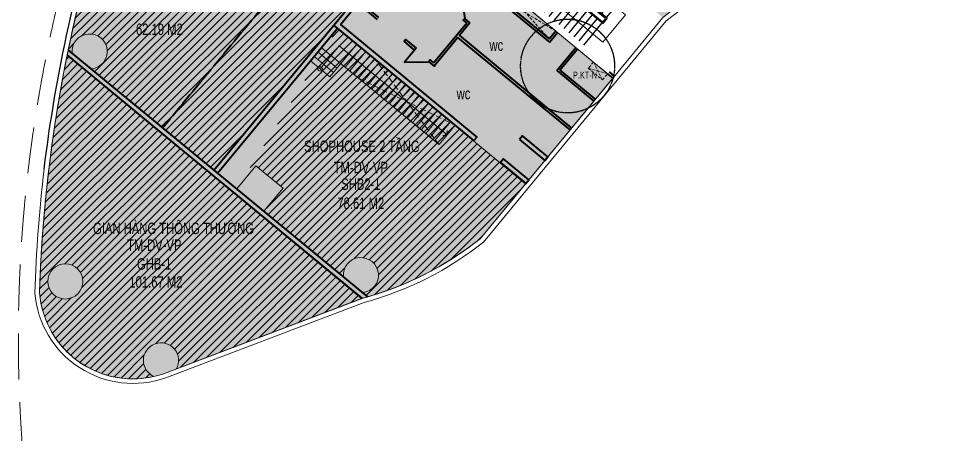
# Model space of a CAD drawing. Header units: millimetres. Extents: x -11451263 to 11578383104, y -507 to 1450429.
# Drawn here: x 11688543 to 11728619, y 1080763 to 1098893 of the extents above; entities that cross this region are included whole.
import ezdxf

# ---------------------------------------------------------------- set-up
doc = ezdxf.new("R2010")
doc.units = ezdxf.units.MM
doc.header["$MEASUREMENT"] = 0
for name, pattern in [('CENTER2', [1.125, 0.75, -0.125, 0.125, -0.125]), ('DASH', [0.35, 0.25, -0.1]), ('DASH2-1', [3, 2, -1]), ('DASHED2', [0.375, 0.25, -0.125]), ('HIDDEN', [0.375, 0.25, -0.125]), ('Xref_ST_MBDV Cot vach 30.7.2022$0$HIDDEN', [0.375, 0.25, -0.125])]:
    doc.linetypes.add(name, pattern=pattern)
doc.layers.get('0').update_dxf_attribs({"linetype": 'CONTINUOUS', "lineweight": 13})
doc.layers.get('Defpoints').update_dxf_attribs({"color": 5, "linetype": 'CONTINUOUS', "lineweight": 13})
doc.layers.add('A-GLAZ', color=135, linetype='CONTINUOUS')
doc.layers.add('NDT Thoat nuoc rua', color=3, linetype='CENTER2')
for name, color, linetype, lineweight in [('D-building block', 8, 'CONTINUOUS', 13), ('DO DIEN TICH THONG THUY', 141, 'CONTINUOUS', 13), ('KAKA FIX', 2, 'CONTINUOUS', 13), ('KT-Chu viet', 255, 'CONTINUOUS', 20), ('KT-Chu viet 2', 6, 'CONTINUOUS', 20), ('KT-Kich thuoc', 159, 'CONTINUOUS', 18), ('KT-lomo nuoc', 3, 'HIDDEN', 5), ('KT-Net cat', 1, 'CONTINUOUS', 40), ('KT-Net cua', 87, 'CONTINUOUS', 9), ('KT-Net manh', 251, 'CONTINUOUS', 13), ('KT-Net thay', 7, 'CONTINUOUS', 25), ('KT-Net to mau', 159, 'CONTINUOUS', 18), ('Xref_ST_MBDV Cot vach 30.7.2022$0$CUA', 37, 'CONTINUOUS', 13)]:
    doc.layers.add(name, color=color, linetype=linetype, lineweight=lineweight)
doc.styles.add('Xref_ST_MBDV Cot vach 30.7.2022$0$Arial', font='arial.ttf', dxfattribs={"width": 0.7})
pattern_1 = [(45, (0, 0), (-176.7766952966369, 176.7766952966369), [])]

# ---------------------------------------------------------------- blocks, each defined once
blk = doc.blocks.new('*U279')
blk.add_line((70, 100), (69.99999999999999, 949.9999999943352))
for points in [[(50, 0), (49.99999999999998, 1049.999999994335), (89.99999999999999, 1049.999999994335), (90, 0)], [(50, 100), (90, 100), (89.99999999999999, 949.9999999943352), (49.99999999999998, 949.9999999943352)], [(0, -99.99999999999972), (60, -99.99999999999969), (60, -40), (50, -40), (50, 0), (0, 0)], [(1149.999999994335, -99.9999999999996), (1089.999999994335, -99.99999999999957), (1089.999999994335, -39.99999999999985), (1099.999999994335, -39.99999999999985), (1099.999999994335, 1.49213974508816e-13), (1149.999999994335, 1.7763568393922e-13)]]:
    blk.add_lwpolyline(points, close=True)
at = {"linetype": 'Xref_ST_MBDV Cot vach 30.7.2022$0$HIDDEN', "ltscale": 200}
blk.add_arc((50, 0), 1049.999999994335, 7.016709298534874e-15, 90, dxfattribs=at)
blk = doc.blocks.new('fffferr')
at = {"layer": 'KT-Net cat'}
for p, q in [((11702267.68735394, 1098599.888108894), (11703700.53381175, 1100334.910277464)), ((11702549.25201693, 1098626.74591763), (11703854.74504525, 1100207.556850101)), ((11703700.53381175, 1100334.910277465), (11703854.74504525, 1100207.556850101))]:
    blk.add_line(p, q, dxfattribs=at)
for points in [[(11704655.68451669, 1101491.494528606), (11704432.81602052, 1101221.624868915), (11704587.02725476, 1101094.271442433), (11704809.895753, 1101364.141101548)], [(11710343.47773331, 1093616.59633164), (11711447.16616906, 1092705.604001569), (11711574.51959643, 1092859.815235072), (11710470.83115275, 1093770.807560819)], [(11709515.68046691, 1092614.223293536), (11710619.76328738, 1091702.905526595), (11710747.11671475, 1091857.116760098), (11709643.03388635, 1092768.434522714)]]:
    blk.add_lwpolyline(points, close=True, dxfattribs=at)
for points in [[(11707340.95522548, 1099403.589381938), (11707799.94509222, 1099959.376493298), (11707957.80015949, 1098894.175672482)], [(11704161.59946581, 1098851.515732464), (11703313.37259407, 1099552.013334512)], [(11704225.27617949, 1098928.621349222), (11703377.04930775, 1099629.11895127)], [(11707123.06418506, 1099453.839747053), (11707277.27851179, 1099326.483765184)], [(11707186.74089874, 1099530.945363805), (11707340.95522548, 1099403.589381936)], [(11707340.95522548, 1099403.589381937), (11707277.27851179, 1099326.483765184)], [(11708189.12010298, 1098703.142976931), (11707957.80015949, 1098894.175672482), (11707894.12344581, 1098817.070055729), (11708048.33777383, 1098689.714072794)], [(11702549.25201693, 1098626.745917629), (11708486.4496763, 1093723.585312071), (11708359.09624894, 1093569.374078568), (11702267.68735394, 1098599.888108894)], [(11708048.33777383, 1098689.714072793), (11706615.49139327, 1096954.691938848)], [(11708189.12010298, 1098703.142976931), (11707727.40375365, 1098144.054370817), (11712608.57005529, 1094113.003947979)], [(11705780.7553778, 1097514.356025578), (11705318.18373438, 1097896.365045558), (11705381.86044677, 1097973.470663376), (11705844.43209148, 1097591.461642329)], [(11712544.92367033, 1094035.873284621), (11707663.72704126, 1098066.948753), (11706628.9202987, 1096813.909608641)], [(11705780.75538847, 1097514.356038496), (11705344.48989888, 1096986.085691345), (11706397.60032035, 1097004.94232646)], [(11705844.43209148, 1097591.461642328), (11705780.7553778, 1097514.356025577)], [(11706615.49139327, 1096954.691938849), (11706461.27703403, 1097082.04794321), (11706397.60032035, 1097004.94232646), (11706628.9202974, 1096813.909609708), (11706692.59701109, 1096891.015226459)]]:
    blk.add_lwpolyline(points, dxfattribs=at)
at = {"layer": 'Xref_ST_MBDV Cot vach 30.7.2022$0$CUA', "rotation": 230.4488270597938}
blk.add_blockref('*U279', (11704509.92163113, 1101157.948161053), dxfattribs=at)
at = {"layer": 'KT-Chu viet', "char_height": 500, "width": 8009.17903109376, "attachment_point": 2, "style": 'Xref_ST_MBDV Cot vach 30.7.2022$0$Arial'}
for insert in [(11709334.88737766, 1097978.858792106), (11707906.5, 1095867)]:
    blk.add_mtext('wc', dxfattribs=dict(at, insert=insert))
blk = doc.blocks.new('THANG SH')
at = {"layer": 'D-building block', "color": 3, "linetype": 'DASHED2', "ltscale": 1000}
for points in [[(-6640.500751799904, 1099.999999977648), (-2099.999999993481, -2.421438694000244e-08)], [(-2099.999999993481, 1099.999999977648), (-6640.500751800369, 2.980232238769531e-08)]]:
    blk.add_lwpolyline(points, dxfattribs=at)
blk.add_lwpolyline([(-6640.500751799904, 5.587935447692871e-09), (-6640.500751799438, 1099.999999955297), (-2099.999999993481, 1099.999999951571), (-2099.999999993015, -5.029141902923584e-08)], close=True, dxfattribs=at)
at = {"layer": 'Defpoints', "color": 252}
blk.add_line((6.05359673500061e-09, 1849.999999951571), (-4.656612873077393e-10, -3.725290298461914e-08), dxfattribs=at)
for points in [[(-6640.500751799438, 549.9999999776483), (-549.9999999925494, 549.9999999757856), (-549.9999999934807, 1849.999999947846)], [(-1099.999999993015, -4.470348358154297e-08), (-1099.999999992549, 1849.999999949709)], [(5.587935447692871e-09, 1849.999999951571), (-1099.999999993015, 1849.999999949709)], [(6.05359673500061e-09, 1599.999999951571), (-1099.999999993481, 1599.999999951571)], [(6.51925802230835e-09, 1349.999999951571), (-1099.999999993481, 1349.999999951571)], [(0, 1.862645149230957e-09), (-6640.500751799904, 8.734254341450418e-09), (-6640.500751799904, 1099.999999953434), (6.984919309616089e-09, 1099.999999953434)], [(-6390.500751799904, -4.842877388000488e-08), (-6390.500751799904, 1099.999999951571)], [(-6140.500751799438, -4.842877388000488e-08), (-6140.500751798972, 1099.999999953434)], [(-5890.500751798972, -4.842877388000488e-08), (-5890.500751798972, 1099.999999951571)], [(-5640.500751798972, -4.842877388000488e-08), (-5640.500751798972, 1099.999999953434)], [(-5390.500751798972, -4.656612873077393e-08), (-5390.500751798507, 1099.999999953434)], [(-5140.500751798507, -4.656612873077393e-08), (-5140.500751798507, 1099.999999951571)], [(-4849.999999996275, -4.656612873077393e-08), (-4849.999999996275, 1099.999999953434)], [(-4599.99999999674, -4.656612873077393e-08), (-4599.999999996275, 1099.999999951571)], [(-4349.999999996275, -4.656612873077393e-08), (-4349.999999996275, 1099.999999953434)], [(-4099.999999996275, -4.470348358154297e-08), (-4099.999999995809, 1099.999999953434)], [(-3849.999999995809, -4.470348358154297e-08), (-3849.999999995809, 1099.999999951571)], [(-3599.999999994878, -4.842877388000488e-08), (-3599.999999994412, 1099.999999953434)], [(-3349.999999994878, -4.842877388000488e-08), (-3349.999999994412, 1099.999999951571)], [(-3099.999999994412, -4.842877388000488e-08), (-3099.999999994412, 1099.999999951571)], [(-2849.999999994412, -4.842877388000488e-08), (-2849.999999994412, 1099.999999953434)], [(-2599.999999994412, -4.842877388000488e-08), (-2599.999999993946, 1099.999999951571)], [(-2349.999999993946, -4.842877388000488e-08), (-2349.999999993481, 1099.999999953434)], [(-2099.999999993481, -4.842877388000488e-08), (-2099.999999993481, 1099.999999953434)], [(-1849.999999993481, -4.842877388000488e-08), (-1849.999999993481, 1099.999999953434)], [(-1599.999999993481, -4.656612873077393e-08), (-1599.999999993481, 1099.999999953434)], [(-1349.999999993481, -4.656612873077393e-08), (-1349.999999992549, 1099.999999951571)]]:
    blk.add_lwpolyline(points, dxfattribs=at)
at = {"layer": 'Defpoints', "color": 252, "const_width": 50}
blk.add_lwpolyline([(-6520.500747120939, 699.0000000074506), (-6640.500751800835, 549.9999999757856), (-6520.500747121871, 400.9999999459833)], dxfattribs=at)
at = {"layer": 'Defpoints', "color": 252}
blk.add_circle((-549.9999999934807, 1849.999999945983), 100, dxfattribs=at)
blk = doc.blocks.new('thangbo3')
at = {"layer": 'KT-Net manh'}
h = blk.add_hatch(color=256, dxfattribs=at)
edge = h.paths.add_edge_path(flags=0)
edge.add_arc((1765.531575514004, -26414.81687336601), 99.99999999995292, 270.0000553393896, 630.0000553393896)
blk.add_hatch(color=256, dxfattribs=at).paths.add_polyline_path([(1670.42589403037, -26383.91526579205), (1670.425953730009, -26445.71866466291), (1706.753128422424, -26495.7186295744), (1765.53167209588, -26514.8168733744), (1824.310178881511, -26495.71851602942), (1860.63725698553, -26445.71848094091), (1860.637197284028, -26383.91508207936), (1824.31002259627, -26333.91511716228), (1765.531478929333, -26314.81687336694), (1706.752972139046, -26333.91523070354)], flags=0)
for p, q in [((1205.531575491652, -26414.8168732943), (1205.531575191766, -27964.8168729404)), ((1205.531575491652, -26414.81687329337), (5685.531575484201, -26414.81687415671)), ((5685.531575484201, -26414.81687415671), (5685.531575184315, -27964.81687380653)), ((1205.531575190835, -27964.81687293947), (5685.531575186178, -27964.81687380653))]:
    blk.add_line(p, q, dxfattribs=at)
blk.add_lwpolyline([(3165.531575600617, -25789.81687384658), (3417.531575496309, -26352.31687373575), (3585.531575510278, -26282.31687376555), (3305.531575456262, -26547.3168736808), (3473.531575475819, -26477.31687371153), (3725.531575361267, -27039.81687358301)], dxfattribs=at)
blk.add_circle((1765.531575482339, -26414.81687340047), 99.99999999995293, dxfattribs=at)
at = {"layer": 'KT-Net thay'}
for p, q in [((1765.531575602479, -25789.81687363517), (1765.531575360335, -27039.8168732794)), ((2045.531575600617, -25789.8168736333), (2045.531575360335, -27039.81687327754)), ((2325.531575601548, -25789.81687368825), (2325.531575358473, -27039.81687333249)), ((2605.531575603411, -25789.81687374134), (2605.531575359404, -27039.8168733865)), ((2885.531575601548, -25789.81687379535), (2885.531575361267, -27039.81687343773)), ((3165.531575600617, -25789.8168738503), (3165.531575362198, -27039.81687349174)), ((3445.531575600617, -25789.81687390432), (3445.531575360335, -27039.81687354762)), ((3725.531575601548, -25789.81687395927), (3725.531575360335, -27039.81687360071)), ((4005.531575601548, -25789.81687401235), (4005.531575358473, -27039.81687365472)), ((4285.531575599685, -25789.81687406637), (4285.531575360335, -27039.81687370781)), ((4565.531575600617, -25789.81687412038), (4565.531575361267, -27039.81687376276)), ((4845.531575600617, -25789.81687417533), (4845.531575362198, -27039.81687381584)), ((5125.531575600617, -25789.81687422935), (5125.531575358473, -27039.81687387358)), ((1715.531575366855, -27039.81687321328), (1715.53157530725, -27339.81687321607)), ((5175.531575365923, -27039.81687388197), (1715.531575366855, -27039.81687321328)), ((5125.531575358473, -27089.81687387265), (1765.531575358473, -27089.81687322352)), ((1765.531575358473, -27089.81687322352), (1765.53157532122, -27289.81687322631)), ((5125.531575358473, -27089.81687387265), (5125.531575319357, -27289.81687387545)), ((5175.531575365923, -27039.81687388197), (5175.531575309113, -27339.81687388476)), ((5175.531575309113, -27339.81687388476), (1715.53157530725, -27339.81687321607)), ((5125.531575318426, -27289.81687387545), (1765.531575320289, -27289.81687322538)), ((1765.531575310044, -27339.81687328219), (1765.531575068831, -28589.81687292363)), ((2045.531575310044, -27339.81687328033), (2045.531575066969, -28589.8168729227)), ((2325.531575308181, -27339.81687333435), (2325.531575069763, -28589.81687297579)), ((2605.531575308181, -27339.81687338836), (2605.5315750679, -28589.81687303074)), ((2885.531575309113, -27339.81687344331), (2885.5315750679, -28589.81687308475)), ((3165.531575310044, -27339.8168734964), (3165.531575066969, -28589.8168731397)), ((3445.531575310044, -27339.81687355042), (3445.531575068831, -28589.81687319279)), ((3725.531575310044, -27339.81687360443), (3725.5315750679, -28589.81687324774)), ((4005.531575310044, -27339.81687365752), (4005.5315750679, -28589.81687330175)), ((4285.531575310975, -27339.81687371153), (4285.531575066037, -28589.8168733567)), ((4565.531575309113, -27339.81687376648), (4565.531575066969, -28589.81687341165)), ((4845.531575310044, -27339.81687382143), (4845.531575066969, -28589.81687346473)), ((5125.531575310044, -27339.81687387545), (5125.531575065106, -28589.81687351968))]:
    blk.add_line(p, q, dxfattribs=at)
blk.add_lwpolyline([(2045.531575308181, -27339.81687328126), (1765.531575189903, -27964.81687304843), (2045.5315750679, -28589.81687292363)], dxfattribs=at)
blk = doc.blocks.new('*U408')
at = {"layer": 'KT-lomo nuoc', "ltscale": 500}
for p, q in [((-1910.403885862647, -2313.221091391016), (-346.9703614812697, 286.5418646161431)), ((-2257.374247343916, -2026.669929722532), (0, -0.009297052340116352))]:
    blk.add_line(p, q, dxfattribs=at)
blk.add_lwpolyline([(-1910.403885862647, -2313.221091391016), (-2257.374247343916, -2026.669929722532), (-346.9703614812697, 286.5418646161431), (0, -0.009297052340116352)], close=True, dxfattribs=at)
blk = doc.blocks.new('WWW')
at = {"layer": 'Defpoints', "linetype": 'DASH2-1', "lineweight": 13, "ltscale": 1000, "flags": 128}
blk.add_lwpolyline([(11429816.83619249, 1022160.11654377), (11450185.49670112, 1019986.391927242), (11488615.66733754, 1021167.255579472), (11491469.21243858, 1024811.360972404), (11462655.78743005, 1159053.890039921), (11457975.31629252, 1176930.890178204), (11455625.97722399, 1177744.852323532), (11446686.1578691, 1170981.351434231), (11423166.61122441, 1153069.948107719), (11399484.09766066, 1135982.713739872, 0.6848770391193201), (11429816.83619249, 1022160.116543293)], format="xyb", dxfattribs=at)
blk = doc.blocks.new('qwqew')
at = {"true_color": 0xf28888}
h = blk.add_hatch(color=11, dxfattribs=at)
h.dxf.hatch_style = 1
edge = h.paths.add_edge_path()
edge.add_line((11709416.36965244, 1125630.204117676), (11718437.71246153, 1118180.040469704))
edge.add_line((11718437.71246153, 1118180.040469704), (11711532.76988891, 1109818.901444005))
edge.add_line((11711532.76988891, 1109818.901444005), (11716698.84648433, 1105552.560208775))
edge.add_arc((11718879.3409285, 1108192.902528665), 3424.319434174421, 230.4488188654744, 313.3308253490931)
edge.add_line((11721229.14247636, 1105702.039972651), (11723334.76226444, 1108248.46547566))
edge.add_line((11723334.76226444, 1108248.46547566), (11715547.09418097, 1114679.814210057))
edge.add_line((11715547.09418097, 1114679.814210057), (11717391.02731868, 1116912.61790919))
edge.add_line((11717391.02731868, 1116912.61790919), (11725178.69540219, 1110481.269174889))
edge.add_line((11725178.69540219, 1110481.269174889), (11729410.01502696, 1115604.935911321))
edge.add_line((11729410.01502696, 1115604.935911321), (11731646.07402797, 1113758.313010239))
edge.add_line((11731646.07402797, 1113758.313010239), (11730980.65288184, 1112952.560551313))
edge.add_line((11730980.65288184, 1112952.560551313), (11743192.89053976, 1102867.235709202))
edge.add_line((11743192.89053976, 1102867.235709202), (11740786.99276582, 1099946.53613447))
edge.add_arc((11729383.000357, 1082979.235540944), 20443.58902667041, 56.09432501465491, 82.86363710060752)
edge.add_arc((11729378.85761985, 1082967.207244986), 20456.03896763841, 82.85630889445281, 105.7562025125557)
edge.add_arc((11729390.97883729, 1082937.148036419), 20488.26047800965, 105.7659997091737, 128.7006284003964)
edge.add_line((11716580.66906399, 1098926.669008818), (11708221.55922822, 1105809.381667306))
edge.add_line((11708221.55922822, 1105809.381667306), (11704655.67903761, 1101491.499053436))
edge.add_line((11704655.67903761, 1101491.499053436), (11707123.06418488, 1099453.839746834))
edge.add_line((11707123.06418488, 1099453.839746834), (11708523.95190729, 1101150.1633413))
edge.add_line((11708523.95190729, 1101150.1633413), (11714409.39730299, 1096289.741531067))
edge.add_line((11714409.39730299, 1096289.741531067), (11710620.51244919, 1091701.81155538))
edge.add_line((11710620.51244919, 1091701.81155538), (11708633.63982516, 1089295.923590614))
edge.add_arc((11699755.66866924, 1100457.502906041), 14261.8100064403, 285.19086033009967, 308.49889983194896, ccw=False)
edge.add_line((11703492.76545499, 1086694.024701977), (11694893.1114064, 1083426.703496323))
edge.add_arc((11693525.36924363, 1087270.061820032), 4079.475680557991, 184.6430576494976, 289.5892010980258, ccw=False)
edge.add_arc((11750891.82945314, 1085010.483131694), 61462.83760013332, 171.7570062291728, 178.201157439273, ccw=False)
edge.add_arc((11751843.70361014, 1084920.722251588), 62417.76521523286, 165.1780987561517, 171.8007352288228, ccw=False)
edge.add_arc((11731475.80658329, 1090756.566918403), 41236.95278259877, 159.1670131588039, 165.7772880981642, ccw=False)
edge.add_arc((11698954.20778262, 1102556.837314274), 6666.565456522165, 146.3726536059457, 154.5436051967811, ccw=False)
edge.add_line((11693403.24525211, 1106248.708109809), (11698595.37000318, 1112527.019418396))
edge.add_line((11698595.37000318, 1112527.019418396), (11699658.74738557, 1113814.654520252))
edge.add_arc((11700275.67406916, 1113305.247445783), 800.0588106111295, 50.45520462317478, 140.4529210301786, ccw=False)
edge.add_line((11700785.05655486, 1113922.194431917), (11702043.86389984, 1112882.62406898))
edge.add_arc((11702455.26327204, 1113509.811685185), 750.0758290780936, 236.7374056829914, 318.6125135516955)
edge.add_line((11703018.01177623, 1113013.900533476), (11708634.78823828, 1119815.209841933))
edge.add_arc((11707149.10292875, 1120557.367083916), 1660.740259880873, 333.4560992003741, 379.3502193772169)
edge.add_arc((11712540.25923385, 1122829.739741858), 4194.086725934117, 142.315960562821, 204.2426584519977, ccw=False)
edge.add_line((11709221.08478456, 1125393.612679394), (11709416.42983408, 1125630.154417413))
edge.add_line((11709416.42983408, 1125630.154417413), (11709416.36965244, 1125630.204117676))
blk.add_lwpolyline([(11708523.95190729, 1101150.1633413), (11714409.39730299, 1096289.741531067), (11710620.51244919, 1091701.81155538), (11708633.63982516, 1089295.923590614, -0.1020525938177492), (11703492.76545499, 1086694.024701977), (11694893.1114064, 1083426.703496323, -0.4928533176956099), (11689459.28106547, 1086939.836509541, -0.02812532654013086), (11690063.96897946, 1093822.508781582, -0.02890474869293944), (11691502.84745444, 1100888.141982411, -0.02885076634899923)], format="xyb")
blk = doc.blocks.new('A$C59794006')
at = {"layer": 'NDT Thoat nuoc rua'}
blk.add_circle((-89397.50025510043, 71508.63173366943, -2.807590978387092e-08), 2043.530517833414, dxfattribs=at)
blk = doc.blocks.new('*U500')
at = {"layer": 'KT-lomo nuoc', "ltscale": 500}
for p, q in [((269.8676770937136, -222.8801943450175), (-509.4191938118335, -616.8497018379715)), ((-239.5515167181204, -839.7205991306487), (0, -0.009297052340116352))]:
    blk.add_line(p, q, dxfattribs=at)
blk.add_lwpolyline([(269.8676770937136, -222.8801943450175), (-239.5515167181204, -839.7205991306487), (-509.4191938118335, -616.8497018379715), (0, -0.009297052340116352)], close=True, dxfattribs=at)

msp = doc.modelspace()

# ---------------------------------------------------------------- hatches: boundary and pattern name
at = {"layer": 'DO DIEN TICH THONG THUY'}
h = msp.add_hatch(dxfattribs=at)
h.set_pattern_fill('ANSI31', color=256, scale=2000)
h.set_pattern_definition(pattern_1)
h.paths.add_polyline_path([(11694831.24148734, 1094125.874667661), (11697044.18251594, 1092298.344890094), (11718289.23533167, 1118023.807243029), (11716076.29416856, 1119851.337152639)])
h = msp.add_hatch(dxfattribs=at)
h.set_pattern_fill('ANSI31', color=256, scale=2000)
h.set_pattern_definition(pattern_1)
edge = h.paths.add_edge_path()
edge.add_line((11694813.20888394, 1105579.867658902), (11700436.09302738, 1100936.278844232))
edge.add_line((11700436.09302738, 1100936.278844232), (11694819.68630872, 1094135.417367957))
edge.add_line((11694819.68630872, 1094135.417367957), (11691725.35476175, 1096690.832523935))
edge.add_arc((11691644.40486786, 1097451.537535541), 765.0000000015352, 276.074231087006, 544.8234230328006)
edge.add_line((11690882.11406356, 1097387.212348651), (11690712.30970396, 1097527.443163437))
edge.add_arc((11751842.10271832, 1084921.199359732), 62416.09549479908, 161.6822989896429, 168.3477561172878, ccw=False)
edge.add_arc((11700007.64995959, 1102080.727364653), 7815.180767985831, 149.6819811046102, 161.6764155169684, ccw=False)
edge.add_line((11693261.29801332, 1106025.823796095), (11694402.21438394, 1105082.352886172))
edge.add_line((11694402.21438394, 1105082.352886172), (11694813.20888394, 1105579.867658902))
h = msp.add_hatch(dxfattribs=at)
h.set_pattern_fill('ANSI31', color=256, scale=2000)
h.set_pattern_definition([(45, (314999.9999876227, 1.121917739510536e-05), (-176.7766952966369, 176.7766952966369), [])])
edge = h.paths.add_edge_path()
edge.add_line((11702423.91315583, 1098451.417811238), (11697221.52543511, 1092151.888449799))
edge.add_line((11697221.52543511, 1092151.888449799), (11698046.51587207, 1091470.580375944))
edge.add_line((11698046.51587207, 1091470.580375944), (11698874.3131441, 1092472.953398324))
edge.add_line((11698874.3131441, 1092472.953398324), (11700054.13384757, 1091498.613191583))
edge.add_line((11700054.13384757, 1091498.613191583), (11699226.33657755, 1090496.240145637))
edge.add_line((11699226.33657755, 1090496.240145637), (11702679.27440189, 1087644.674463355))
edge.add_arc((11703441.56216376, 1087708.997839147), 764.9968160530019, -83.92565290842589, 184.8233070281952, ccw=False)
edge.add_line((11703522.51326089, 1086948.29615751), (11703740.86248884, 1086767.975168006))
edge.add_arc((11699816.08737352, 1100363.172161122), 14150.37953510338, 286.1028131871418, 308.5452054787471)
edge.add_line((11708633.64037893, 1089295.923181165), (11710610.96177054, 1091690.245635981))
edge.add_line((11710610.96177054, 1091690.245635981), (11702423.91315583, 1098451.417811238))
edge.add_line((11702423.91315583, 1098451.417811238), (11697221.52543512, 1092151.888449791))
edge.add_line((11697221.52543512, 1092151.888449791), (11698046.51587207, 1091470.580375944))
h = msp.add_hatch(dxfattribs=at)
h.set_pattern_fill('ANSI31', color=256, scale=2000)
h.set_pattern_definition(pattern_1)
edge = h.paths.add_edge_path(flags=16)
edge.add_arc((11690582.6331811, 1087434.240472167), 764.9999999998051, 0, 360)
edge = h.paths.add_edge_path()
edge.add_line((11703475.89763041, 1086688.500949132), (11695415.68931985, 1083625.303762767))
edge.add_arc((11694746.33651576, 1083995.697909123), 764.9999999992784, 331.0415419865388, 469.0471379597566)
edge.add_arc((11694746.33651576, 1083995.697909125), 764.9999999983396, 109.0471379596646, 199.0471379600505)
edge.add_arc((11694746.33651576, 1083995.697909125), 764.9999999983947, 199.0471379600505, 246.4275641873566)
edge.add_arc((11693525.36924363, 1087270.061820027), 4079.47568055416, 243.4410147064624, 282.9618797951506, ccw=False)
edge.add_arc((11693525.36924364, 1087270.061820052), 4079.475680582168, 225.1937060894783, 243.44101470645512, ccw=False)
edge.add_arc((11693525.36924361, 1087270.061820025), 4079.475680543135, 209.849893710769, 225.1937060894848, ccw=False)
edge.add_arc((11693525.36924366, 1087270.06182004), 4079.475680587709, 184.6430576495843, 209.8498937106538, ccw=False)
edge.add_arc((11766228.62505284, 1084450.028713346), 76809.70849517455, 177.5677081376494, 178.1424161648637, ccw=False)
edge.add_arc((11750260.76743989, 1085048.084478987), 60830.90884644212, 176.9223673869295, 177.4922263258751, ccw=False)
edge.add_arc((11750260.76743166, 1085048.084478992), 60830.90883823014, 174.9771381533477, 176.9223673865182, ccw=False)
edge.add_arc((11752928.48675698, 1084771.600772794), 63512.60453388539, 171.2469271420338, 174.9393804935308, ccw=False)
edge.add_arc((11751858.31149811, 1084918.120433695), 62432.59900465955, 168.5870899138431, 171.2303694028663, ccw=False)
edge.add_line((11690660.21644173, 1097272.171589001), (11703475.89763041, 1086688.500949132))

# ---------------------------------------------------------------- linework, layer by layer
at = {"layer": 'A-GLAZ'}
msp.add_lwpolyline([(11689665.75802228, 1092329.3390606, -0.05031291028689125), (11692398.30076624, 1104598.847194697, -0.0717433244059158), (11693242.52538222, 1106368.189479278), (11699504.60879114, 1113942.095854623, -0.4142018888046807), (11700912.40108435, 1114076.413013152), (11702162.08820797, 1113044.374471862, 0.3664971645447159), (11702865.99950547, 1113143.916667078), (11708465.58668222, 1119924.411608631, 0.1975864614484913), (11708530.01311623, 1121033.653931263, -0.276634261830654), (11709064.80671431, 1125518.462103772), (11720851.37271339, 1139798.117421889, -0.1142951996060862), (11724830.55016599, 1142756.086626064, -0.2928743732055457), (11730287.71280098, 1141794.510338694), (11736281.78556902, 1136844.37996809, 0.5644825679610956), (11744365.97679083, 1139284.670358468), (11750085.27946376, 1159688.036539919, -0.1237807818447552), (11751854.44965481, 1162267.145113502), (11756669.23146863, 1166178.294010426)], format="xyb", dxfattribs=at)
at = {"layer": 'DO DIEN TICH THONG THUY'}
msp.add_lwpolyline([(11694831.24148734, 1094125.874667661), (11697044.18251594, 1092298.344890094), (11718289.23533167, 1118023.807243029), (11716076.29416856, 1119851.337152639)], close=True, dxfattribs=at)
for points in [[(11694813.20888394, 1105579.867658902), (11700436.09302738, 1100936.278844232), (11694819.68630872, 1094135.417367957), (11691725.35476175, 1096690.832523935, 2.377430482980688), (11690882.11406356, 1097387.212348651), (11690712.30970396, 1097527.443163437, -0.02909174616151752), (11692588.72894908, 1104537.689203203, -0.05238342815764745), (11693261.29801332, 1106025.823796095), (11694402.21438394, 1105082.352886172)], [(11703475.89763041, 1086688.500949132), (11695415.68931985, 1083625.303762767, 0.687316909757031), (11694496.68187607, 1084718.814470185, 0.4142135623752223), (11694023.2199547, 1083746.043269433, 0.2097326364898421), (11694440.40679086, 1083294.533161423, -0.1741721515619903), (11691701.3585635, 1083621.074718514, -0.07978757069569045), (11690650.51315907, 1084375.701040628, -0.06705022122844835), (11689987.10799548, 1085239.586711064, -0.1104312194131452), (11689459.28106547, 1086939.83650954, -0.002507642084355471), (11689488.11670319, 1087709.736883048, -0.002486483813424542), (11689517.59466228, 1088314.034875668, -0.008487867530420239), (11689663.45887127, 1090374.027148745, -0.01611276130195738), (11690155.59127058, 1094436.719857979, -0.01153399395998728), (11690660.21644173, 1097272.171589001)]]:
    msp.add_lwpolyline(points, format="xyb", close=True, dxfattribs=at)
msp.add_lwpolyline([(11702423.91315583, 1098451.417811238), (11697221.52543511, 1092151.888449799), (11698046.51587207, 1091470.580375944), (11698874.3131441, 1092472.953398324), (11700054.13384757, 1091498.613191583), (11699226.33657755, 1090496.240145637), (11702679.27440189, 1087644.674463355, -2.377423748792159), (11703522.51326089, 1086948.29615751), (11703740.86248884, 1086767.975168006, 0.09823761024640315), (11708633.64037893, 1089295.923181165), (11710610.96177054, 1091690.245635981), (11702423.91315583, 1098451.417811238), (11697221.52543512, 1092151.888449791), (11698046.51587207, 1091470.580375944)], format="xyb", dxfattribs=at)
msp.add_circle((11690582.6331811, 1087434.240472167), 764.9999999998051, dxfattribs=at)
at = {"layer": 'KT-Net cat', "linetype": 'DASH', "ltscale": 2000}
msp.add_line((11694810.13476345, 1094123.85155701), (11716074.29060341, 1119872.445607674), dxfattribs=at)
at = {"layer": 'KT-Net cat'}
for p, q in [((11709253.20897921, 1099834.629161725), (11711643.56454075, 1097860.583802534)), ((11709316.88569245, 1099911.734778841), (11711630.13563687, 1098001.36613289)), ((11697046.19685145, 1092277.227540594), (11702267.68725691, 1098599.888189025)), ((11697200.40808569, 1092149.874114112), (11702421.89849255, 1098472.534764246)), ((11711630.13563687, 1098001.36613289), (11711916.68084646, 1098348.341409916)), ((11711643.56454075, 1097860.583802533), (11711993.78646358, 1098284.664696675)), ((11690663.58446046, 1097288.843988308), (11694682.78132216, 1093969.640335018)), ((11690708.8836941, 1097510.818655391), (11703723.39693708, 1086762.945040714)), ((11711960.12740905, 1096626.50521389, 2.707381638054439e-08), (11712787.925253, 1097628.878917339, 2.706969797629956e-08)), ((11712100.91030564, 1096639.934802532, 2.707349957761784e-08), (11712865.03086976, 1097565.202203664, 2.706969797629956e-08)), ((11711960.12740905, 1096626.50521389, 2.707381638054439e-08), (11713579.25109331, 1095289.396290167, -7.973941844542644e-09)), ((11712100.91030564, 1096639.934802531, 2.707349957761784e-08), (11713642.92712143, 1095366.502473079, -7.973941844542644e-09)), ((11714175.83684117, 1096482.712466182), (11714406.68373819, 1096292.070430162)), ((11714239.51355485, 1096559.818082934), (11714470.36045188, 1096369.176046914)), ((11694682.78132215, 1093969.64033501), (11703492.029636, 1086694.632368913))]:
    msp.add_line(p, q, dxfattribs=at)
at = {"layer": 'KT-Net cua', "elevation": 7.594635661319822e-05}
for points in [[(11742715.6915448, 1098213.837170099, 0.3630403638588768), (11716725.05433078, 1098787.380446892), (11714591.22478789, 1096195.827318794), (11708774.62100789, 1089152.548921948, -0.1023702042474735), (11703590.09995201, 1086517.946271504), (11694962.19599849, 1083239.001677916, -0.493834242997169), (11689259.0341623, 1086934.96090453, -0.0221705212270917), (11689665.75858977, 1092329.338766322, -0.05031290967332869), (11692398.30130829, 1104598.846749833, -0.07174332577077512), (11693242.52593599, 1106368.189069827), (11699504.60934491, 1113942.095445174, -0.4142018888050659), (11700912.39918798, 1114076.414626887), (11702162.08876175, 1113044.374062409, 0.3664971645011673), (11702866.00005919, 1113143.91625757), (11708465.58723598, 1119924.411199182, 0.1975864630503956), (11708530.01366706, 1121033.65353033, -0.2766342612831019), (11709064.8072681, 1125518.461694348), (11720851.37326716, 1139798.117012441, -0.1142952016995842), (11724830.55080299, 1142756.086252952, -0.2928743684062803), (11730287.71335474, 1141794.509929245)], [(11742852.83851501, 1098359.588166526, 0.3634299594161373), (11716583.86336019, 1098930.547425216), (11714436.92035423, 1096323.067890845), (11708633.64037893, 1089295.923181165, -0.1021746656714132), (11703528.16108235, 1086708.363127026), (11694893.11196018, 1083426.703086876, -0.4928533176307288), (11689459.2816193, 1086939.836099237, -0.02212502918027143), (11689864.33013507, 1092305.477890462, -0.05032007347455874), (11692588.7295252, 1104537.688861283, -0.07142609554411986), (11693403.24580584, 1106248.707700318), (11699658.74793934, 1113814.654110803, -0.4142018888051864), (11700785.05245335, 1113922.197866516), (11702043.86445363, 1112882.623659513, 0.3732636835748032), (11703018.01233008, 1113013.900124122), (11708634.78879205, 1119815.209432485, 0.202971232246187), (11708716.03001525, 1121107.638836036, -0.2769801358065155), (11709221.08533835, 1125393.612269968), (11721004.72730776, 1139669.725068936, -0.1142243643297403), (11724909.07678995, 1142572.139566867, -0.2930792696193114), (11730156.15932603, 1141643.767710072)]]:
    msp.add_lwpolyline(points, format="xyb", dxfattribs=at)

# ---------------------------------------------------------------- block references
at = {"layer": 'KAKA FIX', "rotation": 140.4488270601328}
msp.add_blockref('THANG SH', (11702421.8984909, 1098472.534762247), dxfattribs=at)
at = {"layer": 'KT-Kich thuoc'}
msp.add_blockref('WWW', (314999.9999876227, 1.121917739510536e-05, 1.190182883904904e-08), dxfattribs=at)
at = {"layer": 'KT-Kich thuoc', "rotation": 320.4488269761849}
msp.add_blockref('thangbo3', (11727386.15841688, 1123040.979427067, -2.26321861144892e-07), dxfattribs=at)
at = {"layer": 'KT-lomo nuoc', "linetype": 'HIDDEN', "xscale": -1, "rotation": 10.89765347559021}
for name, p in [('*U408', (11709316.88569245, 1099911.734778841, 3.933926248542731e-06)), ('*U500', (11713558.98562022, 1096992.129820513, -3.692411660110373e-06))]:
    msp.add_blockref(name, p, dxfattribs=at)
at = {"layer": 'KT-Net cat'}
msp.add_blockref('fffferr', (0, 0), dxfattribs=at)
at = {"layer": 'KT-Net to mau'}
msp.add_blockref('qwqew', (-0.0001904554665088654, -0.0002009845338761806, -1.626592292229899e-08), dxfattribs=at)
at = {"layer": 'NDT Thoat nuoc rua'}
msp.add_blockref('A$C59794006', (11801833.10186311, 1025309.335231976, 2.677401980677452e-08), dxfattribs=at)

# ---------------------------------------------------------------- texts
at = {"layer": 'KT-Chu viet', "char_height": 500, "width": 5339.45268739584, "attachment_point": 2, "style": 'Xref_ST_MBDV Cot vach 30.7.2022$0$Arial'}
for s, insert in [('62.19 M2', (11694675.36527487, 1098667.831140865)), ('78.61 M2', (11703438.16488909, 1091090.872430394)), ('101.67 M2', (11694523.7086388, 1087660.237466557))]:
    msp.add_mtext(s, dxfattribs=dict(at, insert=insert))
at = {"layer": 'KT-Chu viet', "insert": (11713193.40681665, 1096572.844950228, 3.815532870036714e-06), "char_height": 300, "attachment_point": 2, "style": 'Xref_ST_MBDV Cot vach 30.7.2022$0$Arial'}
msp.add_mtext('P.KT-N', dxfattribs=at)
at = {"layer": 'KT-Chu viet', "color": 124, "char_height": 500, "width": 5339.45268739584, "attachment_point": 2, "style": 'Xref_ST_MBDV Cot vach 30.7.2022$0$Arial'}
for s, insert in [('TM-DV-VP', (11703438.16488909, 1092649.449780092)), ('SHB2-1', (11703442.07490494, 1091923.667766307)), ('TM-DV-VP', (11694452.84929014, 1089265.496033077)), ('GHB-1', (11694449.0810547, 1088445.41265806))]:
    msp.add_mtext(s, dxfattribs=dict(at, insert=insert))
at = {"layer": 'KT-Chu viet 2', "char_height": 500, "attachment_point": 2, "style": 'Xref_ST_MBDV Cot vach 30.7.2022$0$Arial'}
for s, insert, width in [('SHOPHOUSE 2 TẦNG', (11703486.11891092, 1093571.151886704), 5339.45268739584), ('GIAN HÀNG THÔNG THƯỜNG', (11695291.48049913, 1089997.583883682), 7063.032755585491)]:
    msp.add_mtext(s, dxfattribs=dict(at, insert=insert, width=width))

doc.saveas('drawing.dxf')
